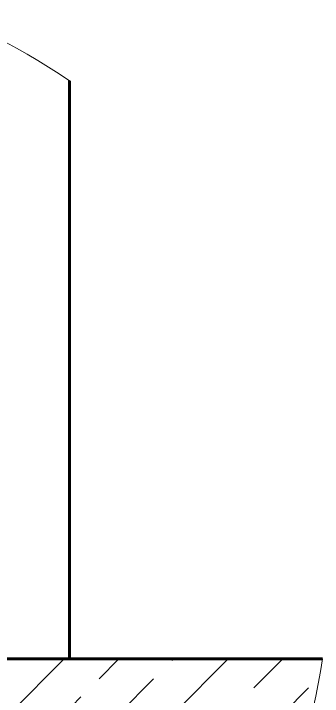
# Model space of a CAD drawing. Header units: millimetres. Extents: x 0 to 3360, y 0 to 297.
# Drawn here: x 2361.5 to 2385.4, y 198.8 to 251.8 of the extents above; entities that cross this region are included whole.
import ezdxf

# ---------------------------------------------------------------- set-up
doc = ezdxf.new("R2010")
doc.units = ezdxf.units.MM
doc.linetypes.add('K5LT_BASIC', pattern=[0])
doc.linetypes.add('K5LT_THIN', pattern=[0])
doc.layers.add('Системный слой', color=7, linetype='Continuous')

msp = doc.modelspace()

# ---------------------------------------------------------------- hatches: boundary and pattern name
at = {"layer": 'Системный слой'}
h = msp.add_hatch(dxfattribs=at)
h.set_pattern_fill('Бетон', angle=45, style=0, pattern_type=0)
h.set_pattern_definition([(45, (0, 0), (-4.24264, 4.24264), [11, -5]), (45, (9.1924, 9.1924), (-4.24264, 4.24264), [1, -15]), (45, (3.5355, 7.778), (-4.24264, 4.24264), [11, -5]), (45, (12.728, 16.9706), (-4.24264, 4.24264), [1, -15])])
h.paths.add_polyline_path([(2376.8503, 180.57231), (2380.15916, 185.76484), (2382.63755, 191.04481), (2384.48884, 196.79114), (2385.44353, 201.65326), (2358.61451, 201.65326), (2358.21451, 198.05326), (2358.21451, 171.25326), (2357.61451, 170.65326), (2357.21451, 170.65326), (2357.21451, 169.65326), (2356.01451, 169.65326), (2356.01451, 170.65326), (2355.61451, 170.65326), (2355.01451, 171.25326), (2355.01451, 198.05326), (2354.61451, 201.65326), (2335.01451, 201.65326), (2334.61451, 198.05326), (2334.61451, 171.25326), (2334.01451, 170.65326), (2333.61451, 170.65326), (2333.61451, 169.65326), (2332.41451, 169.65326), (2332.41451, 170.65326), (2332.01451, 170.65326), (2331.41451, 171.25326), (2331.41451, 198.05326), (2331.01451, 201.65326), (2292.98549, 201.65326), (2294.30153, 195.44321), (2296.17303, 190.10908), (2297.85395, 186.54096), (2300.64455, 181.89192), (2304.78169, 176.67099), (2309.68736, 172.03659), (2314.7357, 168.44586), (2320.45065, 165.45089), (2325.35914, 163.61775), (2331.19887, 162.20781), (2337.48513, 161.54666), (2341.35419, 161.56367), (2346.46924, 162.08168), (2351.96906, 163.29047), (2357.79061, 165.36897), (2361.46082, 167.15502), (2365.35193, 169.51601), (2368.88577, 172.15473), (2373.55742, 176.5731)])

# ---------------------------------------------------------------- linework, layer by layer
at = {"layer": 'Системный слой', "color": 5, "linetype": 'K5LT_BASIC', "lineweight": 60, "true_color": 0x0000ff}
for p, q in [((2365.81451, 201.65326), (2365.81451, 246.57882)), ((2385.44353, 201.65326), (2292.98549, 201.65326))]:
    msp.add_line(p, q, dxfattribs=at)
at = {"layer": 'Системный слой', "color": 7, "linetype": 'K5LT_THIN', "lineweight": 18}
msp.add_arc((2339.21451, 208.2057), 46.69108, 55.270552, 351.932705, dxfattribs=at)

doc.saveas('drawing.dxf')
